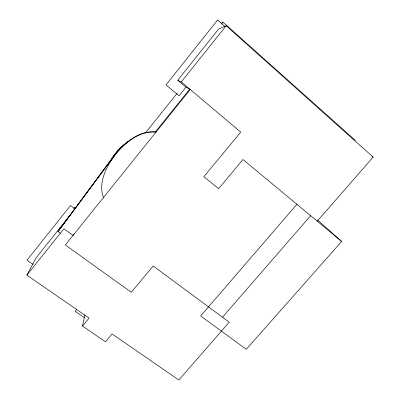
<?xml version="1.0" encoding="UTF-8"?>
<svg xmlns="http://www.w3.org/2000/svg" width="400" height="400" viewBox="0 0 400 400"><rect width="100%" height="100%" fill="white"/><g stroke="black" fill="none" stroke-linecap="round" stroke-linejoin="round"><path stroke-width="0.6" d="M317.26 221.195L373.145 157.09L226.15 25.76L218.685 28.96L177.76 80.255L185.985 87.19L190.25 89.495L65.35 244.95L131.275 292.255L153.19 265.995L229.23 322.175L178.82 380L112.05 333.93L105.47 341.775L82.48 326.05L84.965 314.74M82.48 326.05L89.085 318.08L26.855 275.14L36.105 257.815L70.2 215.08M111.635 159.48C115.76 151.805 121.97 145.095 129.605 140.84M110.535 161.23C120.405 146.095 136.485 130.345 155.94 131.92L155.99 132.135C139.55 130.42 125.425 142.445 115.515 154.245L58 231.535L60.345 233.23M113.005 157.13C116.905 151.13 121.905 145.78 128 141.975M115.59 153.965L58 231.535L115.79 153.23C107.29 165.78 97.595 181.845 103.45 197.53M74.17 233.945L73.015 235.415L63.89 228.8L26.855 275.14M74.055 208.71L75.145 207.345L73.905 208.53M221.355 23.995L222.9 22.055L355.345 140.445M177.76 80.255L181.275 81.92L226.15 25.76M145.375 132.995L176.99 93.505M185.985 87.19L179.075 95.81L166.005 84.885L217.62 20L225.075 26.655M155.28 132.03L189.685 89.19M76.71 309.445L75.185 311.305L84.365 317.625M296.905 204.29L200.695 315.965L246.295 349.305L341.655 241.455L317.69 220.155M222.5 317.2L310.64 215.7M221.305 23.875L222.9 22.055M372.005 156.63L373.145 157.09M33.145 264.47L27 260.185L70.44 205.585L74.925 208.9M341.655 241.455L242.975 159.505L218.62 188.675L203.815 176.765L240.76 132.125L181.275 81.92"/></g></svg>
